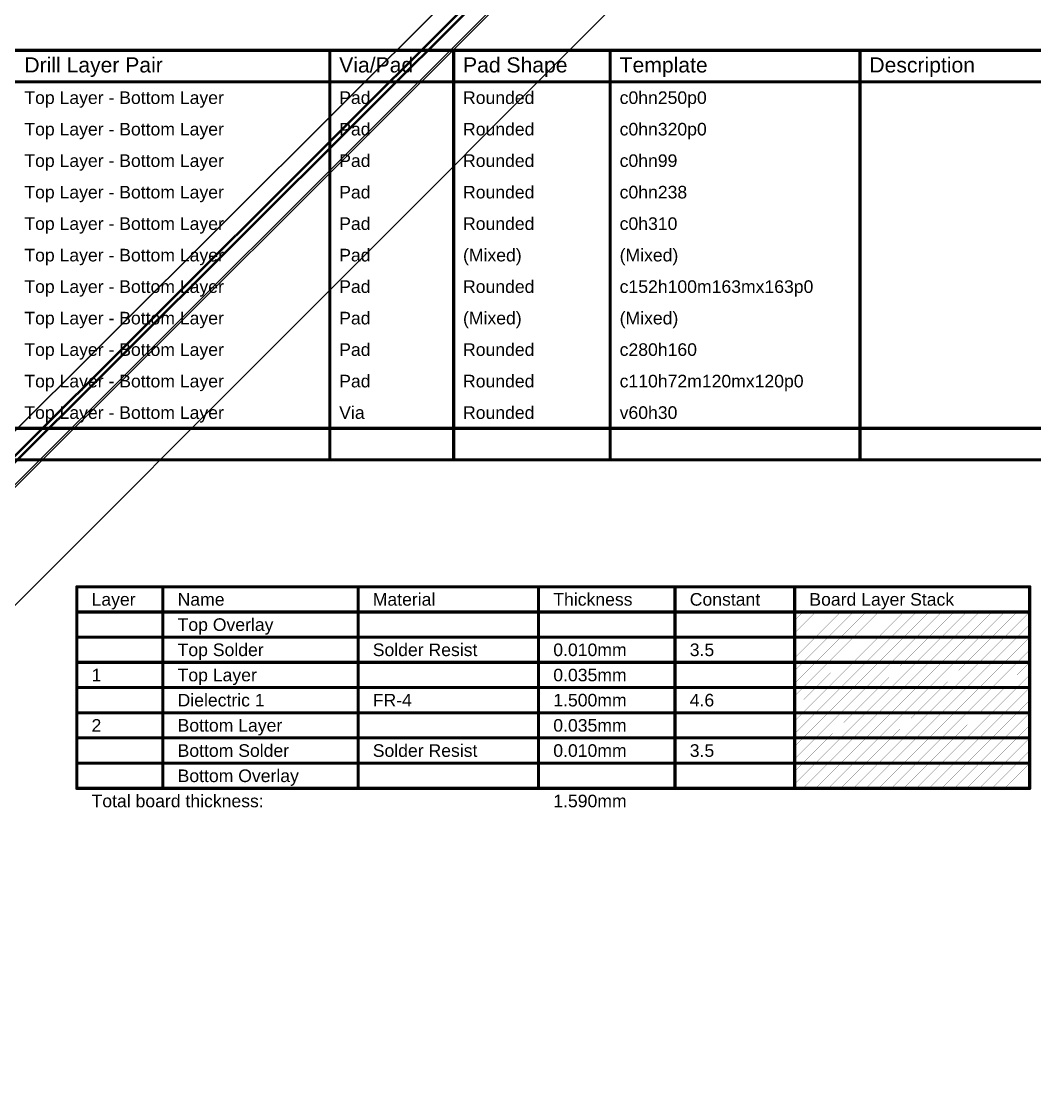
# Model space of a CAD drawing. Header units: inches. Extents: x -5 to 5258, y -4 to 5281.
# Drawn here: x 86 to 208.6, y 43.9 to 174.1 of the extents above; entities that cross this region are included whole.
import ezdxf

# ---------------------------------------------------------------- set-up
doc = ezdxf.new("R2010")
doc.units = ezdxf.units.IN
for name, color, linetype in [('Drill Drawing', 1, 'Continuous'), ('Fabrication', 76, 'Continuous'), ('Top Solder', 216, 'Continuous')]:
    doc.layers.add(name, color=color, linetype=linetype)
doc.styles.add('Arial', font='', dxfattribs={"height": 0.2})
doc.styles.get('Arial').set_extended_font_data('Arial')

# ---------------------------------------------------------------- blocks, each defined once
blk = doc.blocks.new('28_UFQFPN__4_4__9')
at = {"layer": 'Top Solder'}
for p in [(-1.74, 1.71), (-1.59, -1.29), (-1.29, 2.21), (-1.29, -1.59), (1.56, -1.59), (1.71, 2.21), (2.21, 1.71), (2.21, -1.29)]:
    blk.add_line(p, (5248.37, 5235.42), dxfattribs=at)
blk = doc.blocks.new('P____DI_3333_8_91')
at = {"layer": 'Top Solder'}
blk.add_line((0.1, 1.24), (-5201.52, 5197.9), dxfattribs=at)

msp = doc.modelspace()

# ---------------------------------------------------------------- linework, layer by layer
at = {"layer": 'Drill Drawing', "const_width": 0.381}
for points in [[(-4.69, 170.56), (278.04, 170.56)], [(123.32, 121.03), (123.32, 170.56)], [(138.3, 121.03), (138.3, 170.56)], [(157.24, 121.03), (157.24, 170.56)], [(187.46, 121.03), (187.46, 170.56)], [(-4.69, 166.75), (278.04, 166.75)], [(-4.69, 124.84), (278.04, 124.84)], [(-4.69, 121.03), (278.04, 121.03)]]:
    msp.add_lwpolyline(points, dxfattribs=at)
at = {"layer": 'Drill Drawing', "const_width": 0.191}
for points in [[(123.22, 170.56, 1), (123.41, 170.56, 1)], [(138.2, 170.56, 1), (138.39, 170.56, 1)], [(157.15, 170.56, 1), (157.34, 170.56, 1)], [(187.36, 170.56, 1), (187.55, 170.56, 1)], [(123.22, 121.03, 1), (123.41, 121.03, 1)], [(138.2, 121.03, 1), (138.39, 121.03, 1)], [(157.15, 121.03, 1), (157.34, 121.03, 1)], [(187.36, 121.03, 1), (187.55, 121.03, 1)]]:
    msp.add_lwpolyline(points, format="xyb", close=True, dxfattribs=at)
at = {"layer": 'Fabrication'}
for points, const_width in [([(92.72, 81.28), (92.72, 105.66)], 0.381), ([(92.72, 105.66), (208, 105.66)], 0.381), ([(103.13, 81.28), (103.13, 105.66)], 0.381), ([(126.75, 81.28), (126.75, 105.66)], 0.381), ([(148.58, 81.28), (148.58, 105.66)], 0.381), ([(165.09, 81.28), (165.09, 105.66)], 0.381), ([(179.56, 81.28), (179.56, 105.66)], 0.381), ([(208, 81.28), (208, 105.66)], 0.381), ([(92.72, 102.62), (208, 102.62)], 0.381), ([(179.56, 101.61), (180.57, 102.62)], 0.0254), ([(179.56, 100.08), (182.1, 102.62)], 0.0254), ([(180.57, 99.57), (183.62, 102.62)], 0.0254), ([(182.1, 99.57), (185.14, 102.62)], 0.0254), ([(183.62, 99.57), (186.67, 102.62)], 0.0254), ([(185.14, 99.57), (188.19, 102.62)], 0.0254), ([(186.67, 99.57), (189.72, 102.62)], 0.0254), ([(188.19, 99.57), (191.24, 102.62)], 0.0254), ([(189.72, 99.57), (192.76, 102.62)], 0.0254), ([(191.24, 99.57), (194.29, 102.62)], 0.0254), ([(192.76, 99.57), (195.81, 102.62)], 0.0254), ([(194.29, 99.57), (197.34, 102.62)], 0.0254), ([(195.81, 99.57), (198.86, 102.62)], 0.0254), ([(197.34, 99.57), (200.38, 102.62)], 0.0254), ([(198.86, 99.57), (201.91, 102.62)], 0.0254), ([(200.38, 99.57), (203.43, 102.62)], 0.0254), ([(201.91, 99.57), (204.96, 102.62)], 0.0254), ([(203.43, 99.57), (206.48, 102.62)], 0.0254), ([(204.96, 99.57), (208, 102.62)], 0.0254), ([(206.48, 99.57), (208, 101.09)], 0.0254), ([(92.72, 99.57), (103.13, 99.57)], 0.381), ([(103.13, 99.57), (126.75, 99.57)], 0.381), ([(126.75, 99.57), (148.58, 99.57)], 0.381), ([(148.58, 99.57), (165.09, 99.57)], 0.381), ([(165.09, 99.57), (179.56, 99.57)], 0.381), ([(179.56, 99.57), (208, 99.57)], 0.381), ([(179.56, 98.56), (180.57, 99.57)], 0.0254), ([(179.56, 97.04), (182.1, 99.57)], 0.0254), ([(180.57, 96.52), (183.62, 99.57)], 0.0254), ([(182.1, 96.52), (185.14, 99.57)], 0.0254), ([(183.62, 96.52), (186.67, 99.57)], 0.0254), ([(185.14, 96.52), (188.19, 99.57)], 0.0254), ([(186.67, 96.52), (189.72, 99.57)], 0.0254), ([(188.19, 96.52), (191.24, 99.57)], 0.0254), ([(189.72, 96.52), (192.76, 99.57)], 0.0254), ([(191.24, 96.52), (194.29, 99.57)], 0.0254), ([(192.76, 96.52), (195.81, 99.57)], 0.0254), ([(194.29, 96.52), (197.34, 99.57)], 0.0254), ([(195.81, 96.52), (198.86, 99.57)], 0.0254), ([(197.34, 96.52), (200.38, 99.57)], 0.0254), ([(198.86, 96.52), (201.91, 99.57)], 0.0254), ([(200.38, 96.52), (203.43, 99.57)], 0.0254), ([(201.91, 96.52), (204.96, 99.57)], 0.0254), ([(203.43, 96.52), (206.48, 99.57)], 0.0254), ([(204.96, 96.52), (208, 99.57)], 0.0254), ([(206.48, 96.52), (208, 98.04)], 0.0254), ([(92.72, 96.52), (103.13, 96.52)], 0.381), ([(103.13, 96.52), (126.75, 96.52)], 0.381), ([(126.75, 96.52), (148.58, 96.52)], 0.381), ([(148.58, 96.52), (165.09, 96.52)], 0.381), ([(165.09, 96.52), (179.56, 96.52)], 0.381), ([(179.56, 96.52), (208, 96.52)], 0.381), ([(179.56, 95.51), (180.57, 96.52)], 0.0254), ([(179.56, 93.99), (182.1, 96.52)], 0.0254), ([(180.57, 93.47), (183.62, 96.52)], 0.0254), ([(182.1, 93.47), (185.14, 96.52)], 0.0254), ([(183.62, 93.47), (186.67, 96.52)], 0.0254), ([(185.14, 93.47), (188.19, 96.52)], 0.0254), ([(186.67, 93.47), (189.72, 96.52)], 0.0254), ([(188.19, 93.47), (191.24, 96.52)], 0.0254), ([(189.72, 93.47), (192.76, 96.52)], 0.0254), ([(191.24, 93.47), (194.29, 96.52)], 0.0254), ([(192.76, 93.47), (195.81, 96.52)], 0.0254), ([(194.29, 93.47), (197.34, 96.52)], 0.0254), ([(195.81, 93.47), (198.86, 96.52)], 0.0254), ([(197.34, 93.47), (200.38, 96.52)], 0.0254), ([(198.86, 93.47), (201.91, 96.52)], 0.0254), ([(200.38, 93.47), (203.43, 96.52)], 0.0254), ([(201.91, 93.47), (204.96, 96.52)], 0.0254), ([(203.43, 93.47), (206.48, 96.52)], 0.0254), ([(204.96, 93.47), (208, 96.52)], 0.0254), ([(206.48, 93.47), (208, 95)], 0.0254), ([(92.72, 93.47), (103.13, 93.47)], 0.381), ([(103.13, 93.47), (126.75, 93.47)], 0.381), ([(126.75, 93.47), (148.58, 93.47)], 0.381), ([(148.58, 93.47), (165.09, 93.47)], 0.381), ([(165.09, 93.47), (179.56, 93.47)], 0.381), ([(179.56, 93.47), (208, 93.47)], 0.381), ([(179.56, 92.46), (180.57, 93.47)], 0.0254), ([(179.56, 90.94), (182.1, 93.47)], 0.0254), ([(180.57, 90.42), (183.62, 93.47)], 0.0254), ([(182.1, 90.42), (185.14, 93.47)], 0.0254), ([(183.62, 90.42), (186.67, 93.47)], 0.0254), ([(185.14, 90.42), (188.19, 93.47)], 0.0254), ([(186.67, 90.42), (189.72, 93.47)], 0.0254), ([(188.19, 90.42), (191.24, 93.47)], 0.0254), ([(189.72, 90.42), (192.76, 93.47)], 0.0254), ([(191.24, 90.42), (194.29, 93.47)], 0.0254), ([(192.76, 90.42), (195.81, 93.47)], 0.0254), ([(194.29, 90.42), (197.34, 93.47)], 0.0254), ([(195.81, 90.42), (198.86, 93.47)], 0.0254), ([(197.34, 90.42), (200.38, 93.47)], 0.0254), ([(198.86, 90.42), (201.91, 93.47)], 0.0254), ([(200.38, 90.42), (203.43, 93.47)], 0.0254), ([(201.91, 90.42), (204.96, 93.47)], 0.0254), ([(203.43, 90.42), (206.48, 93.47)], 0.0254), ([(204.96, 90.42), (208, 93.47)], 0.0254), ([(206.48, 90.42), (208, 91.95)], 0.0254), ([(92.72, 90.42), (103.13, 90.42)], 0.381), ([(103.13, 90.42), (126.75, 90.42)], 0.381), ([(126.75, 90.42), (148.58, 90.42)], 0.381), ([(148.58, 90.42), (165.09, 90.42)], 0.381), ([(165.09, 90.42), (179.56, 90.42)], 0.381), ([(179.56, 90.42), (208, 90.42)], 0.381), ([(179.56, 89.42), (180.57, 90.42)], 0.0254), ([(179.56, 87.89), (182.1, 90.42)], 0.0254), ([(180.57, 87.38), (183.62, 90.42)], 0.0254), ([(182.1, 87.38), (185.14, 90.42)], 0.0254), ([(183.62, 87.38), (186.67, 90.42)], 0.0254), ([(185.14, 87.38), (188.19, 90.42)], 0.0254), ([(186.67, 87.38), (189.72, 90.42)], 0.0254), ([(188.19, 87.38), (191.24, 90.42)], 0.0254), ([(189.72, 87.38), (192.76, 90.42)], 0.0254), ([(191.24, 87.38), (194.29, 90.42)], 0.0254), ([(192.76, 87.38), (195.81, 90.42)], 0.0254), ([(194.29, 87.38), (197.34, 90.42)], 0.0254), ([(195.81, 87.38), (198.86, 90.42)], 0.0254), ([(197.34, 87.38), (200.38, 90.42)], 0.0254), ([(198.86, 87.38), (201.91, 90.42)], 0.0254), ([(200.38, 87.38), (203.43, 90.42)], 0.0254), ([(201.91, 87.38), (204.96, 90.42)], 0.0254), ([(203.43, 87.38), (206.48, 90.42)], 0.0254), ([(204.96, 87.38), (208, 90.42)], 0.0254), ([(206.48, 87.38), (208, 88.9)], 0.0254), ([(92.72, 87.38), (103.13, 87.38)], 0.381), ([(103.13, 87.38), (126.75, 87.38)], 0.381), ([(126.75, 87.38), (148.58, 87.38)], 0.381), ([(148.58, 87.38), (165.09, 87.38)], 0.381), ([(165.09, 87.38), (179.56, 87.38)], 0.381), ([(179.56, 87.38), (208, 87.38)], 0.381), ([(179.56, 86.37), (180.57, 87.38)], 0.0254), ([(179.56, 84.84), (182.1, 87.38)], 0.0254), ([(180.57, 84.33), (183.62, 87.38)], 0.0254), ([(182.1, 84.33), (185.14, 87.38)], 0.0254), ([(183.62, 84.33), (186.67, 87.38)], 0.0254), ([(185.14, 84.33), (188.19, 87.38)], 0.0254), ([(186.67, 84.33), (189.72, 87.38)], 0.0254), ([(188.19, 84.33), (191.24, 87.38)], 0.0254), ([(189.72, 84.33), (192.76, 87.38)], 0.0254), ([(191.24, 84.33), (194.29, 87.38)], 0.0254), ([(192.76, 84.33), (195.81, 87.38)], 0.0254), ([(194.29, 84.33), (197.34, 87.38)], 0.0254), ([(195.81, 84.33), (198.86, 87.38)], 0.0254), ([(197.34, 84.33), (200.38, 87.38)], 0.0254), ([(198.86, 84.33), (201.91, 87.38)], 0.0254), ([(200.38, 84.33), (203.43, 87.38)], 0.0254), ([(201.91, 84.33), (204.96, 87.38)], 0.0254), ([(203.43, 84.33), (206.48, 87.38)], 0.0254), ([(204.96, 84.33), (208, 87.38)], 0.0254), ([(206.48, 84.33), (208, 85.85)], 0.0254), ([(92.72, 84.33), (103.13, 84.33)], 0.381), ([(103.13, 84.33), (126.75, 84.33)], 0.381), ([(126.75, 84.33), (148.58, 84.33)], 0.381), ([(148.58, 84.33), (165.09, 84.33)], 0.381), ([(165.09, 84.33), (179.56, 84.33)], 0.381), ([(179.56, 84.33), (208, 84.33)], 0.381), ([(179.56, 83.32), (180.57, 84.33)], 0.0254), ([(179.56, 81.8), (182.1, 84.33)], 0.0254), ([(180.57, 81.28), (183.62, 84.33)], 0.0254), ([(182.1, 81.28), (185.14, 84.33)], 0.0254), ([(183.62, 81.28), (186.67, 84.33)], 0.0254), ([(185.14, 81.28), (188.19, 84.33)], 0.0254), ([(186.67, 81.28), (189.72, 84.33)], 0.0254), ([(188.19, 81.28), (191.24, 84.33)], 0.0254), ([(189.72, 81.28), (192.76, 84.33)], 0.0254), ([(191.24, 81.28), (194.29, 84.33)], 0.0254), ([(192.76, 81.28), (195.81, 84.33)], 0.0254), ([(194.29, 81.28), (197.34, 84.33)], 0.0254), ([(195.81, 81.28), (198.86, 84.33)], 0.0254), ([(197.34, 81.28), (200.38, 84.33)], 0.0254), ([(198.86, 81.28), (201.91, 84.33)], 0.0254), ([(200.38, 81.28), (203.43, 84.33)], 0.0254), ([(201.91, 81.28), (204.96, 84.33)], 0.0254), ([(203.43, 81.28), (206.48, 84.33)], 0.0254), ([(204.96, 81.28), (208, 84.33)], 0.0254), ([(206.48, 81.28), (208, 82.8)], 0.0254), ([(92.72, 81.28), (103.13, 81.28)], 0.381), ([(103.13, 81.28), (126.75, 81.28)], 0.381), ([(126.75, 81.28), (148.58, 81.28)], 0.381), ([(148.58, 81.28), (165.09, 81.28)], 0.381), ([(165.09, 81.28), (179.56, 81.28)], 0.381), ([(179.56, 81.28), (208, 81.28)], 0.381)]:
    msp.add_lwpolyline(points, dxfattribs=dict(at, const_width=const_width))
for points, const_width in [([(92.62, 105.66, 1), (92.81, 105.66, 1)], 0.191), ([(92.62, 105.66, 1), (92.81, 105.66, 1)], 0.191), ([(103.04, 105.66, 1), (103.23, 105.66, 1)], 0.191), ([(126.65, 105.66, 1), (126.84, 105.66, 1)], 0.191), ([(148.49, 105.66, 1), (148.68, 105.66, 1)], 0.191), ([(164.99, 105.66, 1), (165.19, 105.66, 1)], 0.191), ([(179.47, 105.66, 1), (179.66, 105.66, 1)], 0.191), ([(207.91, 105.66, 1), (208.1, 105.66, 1)], 0.191), ([(207.91, 105.66, 1), (208.1, 105.66, 1)], 0.191), ([(92.62, 102.62, 1), (92.81, 102.62, 1)], 0.191), ([(179.56, 101.61, 1), (179.57, 101.61, 1)], 0.0127), ([(180.57, 102.62, 1), (180.58, 102.62, 1)], 0.0127), ([(182.09, 102.62, 1), (182.1, 102.62, 1)], 0.0127), ([(183.61, 102.62, 1), (183.63, 102.62, 1)], 0.0127), ([(185.14, 102.62, 1), (185.15, 102.62, 1)], 0.0127), ([(186.66, 102.62, 1), (186.67, 102.62, 1)], 0.0127), ([(188.19, 102.62, 1), (188.2, 102.62, 1)], 0.0127), ([(189.71, 102.62, 1), (189.72, 102.62, 1)], 0.0127), ([(191.23, 102.62, 1), (191.25, 102.62, 1)], 0.0127), ([(192.76, 102.62, 1), (192.77, 102.62, 1)], 0.0127), ([(194.28, 102.62, 1), (194.29, 102.62, 1)], 0.0127), ([(195.81, 102.62, 1), (195.82, 102.62, 1)], 0.0127), ([(197.33, 102.62, 1), (197.34, 102.62, 1)], 0.0127), ([(198.85, 102.62, 1), (198.87, 102.62, 1)], 0.0127), ([(200.38, 102.62, 1), (200.39, 102.62, 1)], 0.0127), ([(201.9, 102.62, 1), (201.91, 102.62, 1)], 0.0127), ([(203.43, 102.62, 1), (203.44, 102.62, 1)], 0.0127), ([(204.95, 102.62, 1), (204.96, 102.62, 1)], 0.0127), ([(206.47, 102.62, 1), (206.49, 102.62, 1)], 0.0127), ([(207.91, 102.62, 1), (208.1, 102.62, 1)], 0.191), ([(208, 102.62, 1), (208.01, 102.62, 1)], 0.0127), ([(208, 101.09, 1), (208.01, 101.09, 1)], 0.0127), ([(92.62, 99.57, 1), (92.81, 99.57, 1)], 0.191), ([(103.04, 99.57, 1), (103.23, 99.57, 1)], 0.191), ([(103.04, 99.57, 1), (103.23, 99.57, 1)], 0.191), ([(126.65, 99.57, 1), (126.84, 99.57, 1)], 0.191), ([(126.65, 99.57, 1), (126.84, 99.57, 1)], 0.191), ([(148.49, 99.57, 1), (148.68, 99.57, 1)], 0.191), ([(148.49, 99.57, 1), (148.68, 99.57, 1)], 0.191), ([(164.99, 99.57, 1), (165.19, 99.57, 1)], 0.191), ([(164.99, 99.57, 1), (165.19, 99.57, 1)], 0.191), ([(179.47, 99.57, 1), (179.66, 99.57, 1)], 0.191), ([(179.47, 99.57, 1), (179.66, 99.57, 1)], 0.191), ([(179.56, 100.08, 1), (179.57, 100.08, 1)], 0.0127), ([(180.57, 99.57, 1), (180.58, 99.57, 1)], 0.0127), ([(180.57, 99.57, 1), (180.58, 99.57, 1)], 0.0127), ([(182.09, 99.57, 1), (182.1, 99.57, 1)], 0.0127), ([(182.09, 99.57, 1), (182.1, 99.57, 1)], 0.0127), ([(183.61, 99.57, 1), (183.63, 99.57, 1)], 0.0127), ([(183.61, 99.57, 1), (183.63, 99.57, 1)], 0.0127), ([(185.14, 99.57, 1), (185.15, 99.57, 1)], 0.0127), ([(185.14, 99.57, 1), (185.15, 99.57, 1)], 0.0127), ([(186.66, 99.57, 1), (186.67, 99.57, 1)], 0.0127), ([(186.66, 99.57, 1), (186.67, 99.57, 1)], 0.0127), ([(188.19, 99.57, 1), (188.2, 99.57, 1)], 0.0127), ([(188.19, 99.57, 1), (188.2, 99.57, 1)], 0.0127), ([(189.71, 99.57, 1), (189.72, 99.57, 1)], 0.0127), ([(189.71, 99.57, 1), (189.72, 99.57, 1)], 0.0127), ([(191.23, 99.57, 1), (191.25, 99.57, 1)], 0.0127), ([(191.23, 99.57, 1), (191.25, 99.57, 1)], 0.0127), ([(192.76, 99.57, 1), (192.77, 99.57, 1)], 0.0127), ([(192.76, 99.57, 1), (192.77, 99.57, 1)], 0.0127), ([(194.28, 99.57, 1), (194.29, 99.57, 1)], 0.0127), ([(194.28, 99.57, 1), (194.29, 99.57, 1)], 0.0127), ([(195.81, 99.57, 1), (195.82, 99.57, 1)], 0.0127), ([(195.81, 99.57, 1), (195.82, 99.57, 1)], 0.0127), ([(197.33, 99.57, 1), (197.34, 99.57, 1)], 0.0127), ([(197.33, 99.57, 1), (197.34, 99.57, 1)], 0.0127), ([(198.85, 99.57, 1), (198.87, 99.57, 1)], 0.0127), ([(198.85, 99.57, 1), (198.87, 99.57, 1)], 0.0127), ([(200.38, 99.57, 1), (200.39, 99.57, 1)], 0.0127), ([(200.38, 99.57, 1), (200.39, 99.57, 1)], 0.0127), ([(201.9, 99.57, 1), (201.91, 99.57, 1)], 0.0127), ([(201.9, 99.57, 1), (201.91, 99.57, 1)], 0.0127), ([(203.43, 99.57, 1), (203.44, 99.57, 1)], 0.0127), ([(203.43, 99.57, 1), (203.44, 99.57, 1)], 0.0127), ([(204.95, 99.57, 1), (204.96, 99.57, 1)], 0.0127), ([(204.95, 99.57, 1), (204.96, 99.57, 1)], 0.0127), ([(206.47, 99.57, 1), (206.49, 99.57, 1)], 0.0127), ([(206.47, 99.57, 1), (206.49, 99.57, 1)], 0.0127), ([(207.91, 99.57, 1), (208.1, 99.57, 1)], 0.191), ([(208, 99.57, 1), (208.01, 99.57, 1)], 0.0127), ([(179.56, 98.56, 1), (179.57, 98.56, 1)], 0.0127), ([(208, 98.04, 1), (208.01, 98.04, 1)], 0.0127), ([(92.62, 96.52, 1), (92.81, 96.52, 1)], 0.191), ([(103.04, 96.52, 1), (103.23, 96.52, 1)], 0.191), ([(103.04, 96.52, 1), (103.23, 96.52, 1)], 0.191), ([(126.65, 96.52, 1), (126.84, 96.52, 1)], 0.191), ([(126.65, 96.52, 1), (126.84, 96.52, 1)], 0.191), ([(148.49, 96.52, 1), (148.68, 96.52, 1)], 0.191), ([(148.49, 96.52, 1), (148.68, 96.52, 1)], 0.191), ([(164.99, 96.52, 1), (165.19, 96.52, 1)], 0.191), ([(164.99, 96.52, 1), (165.19, 96.52, 1)], 0.191), ([(179.47, 96.52, 1), (179.66, 96.52, 1)], 0.191), ([(179.47, 96.52, 1), (179.66, 96.52, 1)], 0.191), ([(179.56, 97.04, 1), (179.57, 97.04, 1)], 0.0127), ([(180.57, 96.52, 1), (180.58, 96.52, 1)], 0.0127), ([(180.57, 96.52, 1), (180.58, 96.52, 1)], 0.0127), ([(182.09, 96.52, 1), (182.1, 96.52, 1)], 0.0127), ([(182.09, 96.52, 1), (182.1, 96.52, 1)], 0.0127), ([(183.61, 96.52, 1), (183.63, 96.52, 1)], 0.0127), ([(183.61, 96.52, 1), (183.63, 96.52, 1)], 0.0127), ([(185.14, 96.52, 1), (185.15, 96.52, 1)], 0.0127), ([(185.14, 96.52, 1), (185.15, 96.52, 1)], 0.0127), ([(186.66, 96.52, 1), (186.67, 96.52, 1)], 0.0127), ([(186.66, 96.52, 1), (186.67, 96.52, 1)], 0.0127), ([(188.19, 96.52, 1), (188.2, 96.52, 1)], 0.0127), ([(188.19, 96.52, 1), (188.2, 96.52, 1)], 0.0127), ([(189.71, 96.52, 1), (189.72, 96.52, 1)], 0.0127), ([(189.71, 96.52, 1), (189.72, 96.52, 1)], 0.0127), ([(191.23, 96.52, 1), (191.25, 96.52, 1)], 0.0127), ([(191.23, 96.52, 1), (191.25, 96.52, 1)], 0.0127), ([(192.76, 96.52, 1), (192.77, 96.52, 1)], 0.0127), ([(192.76, 96.52, 1), (192.77, 96.52, 1)], 0.0127), ([(194.28, 96.52, 1), (194.29, 96.52, 1)], 0.0127), ([(194.28, 96.52, 1), (194.29, 96.52, 1)], 0.0127), ([(195.81, 96.52, 1), (195.82, 96.52, 1)], 0.0127), ([(195.81, 96.52, 1), (195.82, 96.52, 1)], 0.0127), ([(197.33, 96.52, 1), (197.34, 96.52, 1)], 0.0127), ([(197.33, 96.52, 1), (197.34, 96.52, 1)], 0.0127), ([(198.85, 96.52, 1), (198.87, 96.52, 1)], 0.0127), ([(198.85, 96.52, 1), (198.87, 96.52, 1)], 0.0127), ([(200.38, 96.52, 1), (200.39, 96.52, 1)], 0.0127), ([(200.38, 96.52, 1), (200.39, 96.52, 1)], 0.0127), ([(201.9, 96.52, 1), (201.91, 96.52, 1)], 0.0127), ([(201.9, 96.52, 1), (201.91, 96.52, 1)], 0.0127), ([(203.43, 96.52, 1), (203.44, 96.52, 1)], 0.0127), ([(203.43, 96.52, 1), (203.44, 96.52, 1)], 0.0127), ([(204.95, 96.52, 1), (204.96, 96.52, 1)], 0.0127), ([(204.95, 96.52, 1), (204.96, 96.52, 1)], 0.0127), ([(206.47, 96.52, 1), (206.49, 96.52, 1)], 0.0127), ([(206.47, 96.52, 1), (206.49, 96.52, 1)], 0.0127), ([(207.91, 96.52, 1), (208.1, 96.52, 1)], 0.191), ([(208, 96.52, 1), (208.01, 96.52, 1)], 0.0127), ([(179.56, 95.51, 1), (179.57, 95.51, 1)], 0.0127), ([(179.56, 93.99, 1), (179.57, 93.99, 1)], 0.0127), ([(208, 95, 1), (208.01, 95, 1)], 0.0127), ([(92.62, 93.47, 1), (92.81, 93.47, 1)], 0.191), ([(103.04, 93.47, 1), (103.23, 93.47, 1)], 0.191), ([(103.04, 93.47, 1), (103.23, 93.47, 1)], 0.191), ([(126.65, 93.47, 1), (126.84, 93.47, 1)], 0.191), ([(126.65, 93.47, 1), (126.84, 93.47, 1)], 0.191), ([(148.49, 93.47, 1), (148.68, 93.47, 1)], 0.191), ([(148.49, 93.47, 1), (148.68, 93.47, 1)], 0.191), ([(164.99, 93.47, 1), (165.19, 93.47, 1)], 0.191), ([(164.99, 93.47, 1), (165.19, 93.47, 1)], 0.191), ([(179.47, 93.47, 1), (179.66, 93.47, 1)], 0.191), ([(179.47, 93.47, 1), (179.66, 93.47, 1)], 0.191), ([(179.56, 92.46, 1), (179.57, 92.46, 1)], 0.0127), ([(180.57, 93.47, 1), (180.58, 93.47, 1)], 0.0127), ([(180.57, 93.47, 1), (180.58, 93.47, 1)], 0.0127), ([(182.09, 93.47, 1), (182.1, 93.47, 1)], 0.0127), ([(182.09, 93.47, 1), (182.1, 93.47, 1)], 0.0127), ([(183.61, 93.47, 1), (183.63, 93.47, 1)], 0.0127), ([(183.61, 93.47, 1), (183.63, 93.47, 1)], 0.0127), ([(185.14, 93.47, 1), (185.15, 93.47, 1)], 0.0127), ([(185.14, 93.47, 1), (185.15, 93.47, 1)], 0.0127), ([(186.66, 93.47, 1), (186.67, 93.47, 1)], 0.0127), ([(186.66, 93.47, 1), (186.67, 93.47, 1)], 0.0127), ([(188.19, 93.47, 1), (188.2, 93.47, 1)], 0.0127), ([(188.19, 93.47, 1), (188.2, 93.47, 1)], 0.0127), ([(189.71, 93.47, 1), (189.72, 93.47, 1)], 0.0127), ([(189.71, 93.47, 1), (189.72, 93.47, 1)], 0.0127), ([(191.23, 93.47, 1), (191.25, 93.47, 1)], 0.0127), ([(191.23, 93.47, 1), (191.25, 93.47, 1)], 0.0127), ([(192.76, 93.47, 1), (192.77, 93.47, 1)], 0.0127), ([(192.76, 93.47, 1), (192.77, 93.47, 1)], 0.0127), ([(194.28, 93.47, 1), (194.29, 93.47, 1)], 0.0127), ([(194.28, 93.47, 1), (194.29, 93.47, 1)], 0.0127), ([(195.81, 93.47, 1), (195.82, 93.47, 1)], 0.0127), ([(195.81, 93.47, 1), (195.82, 93.47, 1)], 0.0127), ([(197.33, 93.47, 1), (197.34, 93.47, 1)], 0.0127), ([(197.33, 93.47, 1), (197.34, 93.47, 1)], 0.0127), ([(198.85, 93.47, 1), (198.87, 93.47, 1)], 0.0127), ([(198.85, 93.47, 1), (198.87, 93.47, 1)], 0.0127), ([(200.38, 93.47, 1), (200.39, 93.47, 1)], 0.0127), ([(200.38, 93.47, 1), (200.39, 93.47, 1)], 0.0127), ([(201.9, 93.47, 1), (201.91, 93.47, 1)], 0.0127), ([(201.9, 93.47, 1), (201.91, 93.47, 1)], 0.0127), ([(203.43, 93.47, 1), (203.44, 93.47, 1)], 0.0127), ([(203.43, 93.47, 1), (203.44, 93.47, 1)], 0.0127), ([(204.95, 93.47, 1), (204.96, 93.47, 1)], 0.0127), ([(204.95, 93.47, 1), (204.96, 93.47, 1)], 0.0127), ([(206.47, 93.47, 1), (206.49, 93.47, 1)], 0.0127), ([(206.47, 93.47, 1), (206.49, 93.47, 1)], 0.0127), ([(207.91, 93.47, 1), (208.1, 93.47, 1)], 0.191), ([(208, 93.47, 1), (208.01, 93.47, 1)], 0.0127), ([(208, 91.95, 1), (208.01, 91.95, 1)], 0.0127), ([(92.62, 90.42, 1), (92.81, 90.42, 1)], 0.191), ([(103.04, 90.42, 1), (103.23, 90.42, 1)], 0.191), ([(103.04, 90.42, 1), (103.23, 90.42, 1)], 0.191), ([(126.65, 90.42, 1), (126.84, 90.42, 1)], 0.191), ([(126.65, 90.42, 1), (126.84, 90.42, 1)], 0.191), ([(148.49, 90.42, 1), (148.68, 90.42, 1)], 0.191), ([(148.49, 90.42, 1), (148.68, 90.42, 1)], 0.191), ([(164.99, 90.42, 1), (165.19, 90.42, 1)], 0.191), ([(164.99, 90.42, 1), (165.19, 90.42, 1)], 0.191), ([(179.47, 90.42, 1), (179.66, 90.42, 1)], 0.191), ([(179.47, 90.42, 1), (179.66, 90.42, 1)], 0.191), ([(179.56, 90.94, 1), (179.57, 90.94, 1)], 0.0127), ([(180.57, 90.42, 1), (180.58, 90.42, 1)], 0.0127), ([(180.57, 90.42, 1), (180.58, 90.42, 1)], 0.0127), ([(182.09, 90.42, 1), (182.1, 90.42, 1)], 0.0127), ([(182.09, 90.42, 1), (182.1, 90.42, 1)], 0.0127), ([(183.61, 90.42, 1), (183.63, 90.42, 1)], 0.0127), ([(183.61, 90.42, 1), (183.63, 90.42, 1)], 0.0127), ([(185.14, 90.42, 1), (185.15, 90.42, 1)], 0.0127), ([(185.14, 90.42, 1), (185.15, 90.42, 1)], 0.0127), ([(186.66, 90.42, 1), (186.67, 90.42, 1)], 0.0127), ([(186.66, 90.42, 1), (186.67, 90.42, 1)], 0.0127), ([(188.19, 90.42, 1), (188.2, 90.42, 1)], 0.0127), ([(188.19, 90.42, 1), (188.2, 90.42, 1)], 0.0127), ([(189.71, 90.42, 1), (189.72, 90.42, 1)], 0.0127), ([(189.71, 90.42, 1), (189.72, 90.42, 1)], 0.0127), ([(191.23, 90.42, 1), (191.25, 90.42, 1)], 0.0127), ([(191.23, 90.42, 1), (191.25, 90.42, 1)], 0.0127), ([(192.76, 90.42, 1), (192.77, 90.42, 1)], 0.0127), ([(192.76, 90.42, 1), (192.77, 90.42, 1)], 0.0127), ([(194.28, 90.42, 1), (194.29, 90.42, 1)], 0.0127), ([(194.28, 90.42, 1), (194.29, 90.42, 1)], 0.0127), ([(195.81, 90.42, 1), (195.82, 90.42, 1)], 0.0127), ([(195.81, 90.42, 1), (195.82, 90.42, 1)], 0.0127), ([(197.33, 90.42, 1), (197.34, 90.42, 1)], 0.0127), ([(197.33, 90.42, 1), (197.34, 90.42, 1)], 0.0127), ([(198.85, 90.42, 1), (198.87, 90.42, 1)], 0.0127), ([(198.85, 90.42, 1), (198.87, 90.42, 1)], 0.0127), ([(200.38, 90.42, 1), (200.39, 90.42, 1)], 0.0127), ([(200.38, 90.42, 1), (200.39, 90.42, 1)], 0.0127), ([(201.9, 90.42, 1), (201.91, 90.42, 1)], 0.0127), ([(201.9, 90.42, 1), (201.91, 90.42, 1)], 0.0127), ([(203.43, 90.42, 1), (203.44, 90.42, 1)], 0.0127), ([(203.43, 90.42, 1), (203.44, 90.42, 1)], 0.0127), ([(204.95, 90.42, 1), (204.96, 90.42, 1)], 0.0127), ([(204.95, 90.42, 1), (204.96, 90.42, 1)], 0.0127), ([(206.47, 90.42, 1), (206.49, 90.42, 1)], 0.0127), ([(206.47, 90.42, 1), (206.49, 90.42, 1)], 0.0127), ([(207.91, 90.42, 1), (208.1, 90.42, 1)], 0.191), ([(208, 90.42, 1), (208.01, 90.42, 1)], 0.0127), ([(179.56, 89.42, 1), (179.57, 89.42, 1)], 0.0127), ([(208, 88.9, 1), (208.01, 88.9, 1)], 0.0127), ([(92.62, 87.38, 1), (92.81, 87.38, 1)], 0.191), ([(103.04, 87.38, 1), (103.23, 87.38, 1)], 0.191), ([(103.04, 87.38, 1), (103.23, 87.38, 1)], 0.191), ([(126.65, 87.38, 1), (126.84, 87.38, 1)], 0.191), ([(126.65, 87.38, 1), (126.84, 87.38, 1)], 0.191), ([(148.49, 87.38, 1), (148.68, 87.38, 1)], 0.191), ([(148.49, 87.38, 1), (148.68, 87.38, 1)], 0.191), ([(164.99, 87.38, 1), (165.19, 87.38, 1)], 0.191), ([(164.99, 87.38, 1), (165.19, 87.38, 1)], 0.191), ([(179.47, 87.38, 1), (179.66, 87.38, 1)], 0.191), ([(179.47, 87.38, 1), (179.66, 87.38, 1)], 0.191), ([(179.56, 87.89, 1), (179.57, 87.89, 1)], 0.0127), ([(180.57, 87.38, 1), (180.58, 87.38, 1)], 0.0127), ([(180.57, 87.38, 1), (180.58, 87.38, 1)], 0.0127), ([(182.09, 87.38, 1), (182.1, 87.38, 1)], 0.0127), ([(182.09, 87.38, 1), (182.1, 87.38, 1)], 0.0127), ([(183.61, 87.38, 1), (183.63, 87.38, 1)], 0.0127), ([(183.61, 87.38, 1), (183.63, 87.38, 1)], 0.0127), ([(185.14, 87.38, 1), (185.15, 87.38, 1)], 0.0127), ([(185.14, 87.38, 1), (185.15, 87.38, 1)], 0.0127), ([(186.66, 87.38, 1), (186.67, 87.38, 1)], 0.0127), ([(186.66, 87.38, 1), (186.67, 87.38, 1)], 0.0127), ([(188.19, 87.38, 1), (188.2, 87.38, 1)], 0.0127), ([(188.19, 87.38, 1), (188.2, 87.38, 1)], 0.0127), ([(189.71, 87.38, 1), (189.72, 87.38, 1)], 0.0127), ([(189.71, 87.38, 1), (189.72, 87.38, 1)], 0.0127), ([(191.23, 87.38, 1), (191.25, 87.38, 1)], 0.0127), ([(191.23, 87.38, 1), (191.25, 87.38, 1)], 0.0127), ([(192.76, 87.38, 1), (192.77, 87.38, 1)], 0.0127), ([(192.76, 87.38, 1), (192.77, 87.38, 1)], 0.0127), ([(194.28, 87.38, 1), (194.29, 87.38, 1)], 0.0127), ([(194.28, 87.38, 1), (194.29, 87.38, 1)], 0.0127), ([(195.81, 87.38, 1), (195.82, 87.38, 1)], 0.0127), ([(195.81, 87.38, 1), (195.82, 87.38, 1)], 0.0127), ([(197.33, 87.38, 1), (197.34, 87.38, 1)], 0.0127), ([(197.33, 87.38, 1), (197.34, 87.38, 1)], 0.0127), ([(198.85, 87.38, 1), (198.87, 87.38, 1)], 0.0127), ([(198.85, 87.38, 1), (198.87, 87.38, 1)], 0.0127), ([(200.38, 87.38, 1), (200.39, 87.38, 1)], 0.0127), ([(200.38, 87.38, 1), (200.39, 87.38, 1)], 0.0127), ([(201.9, 87.38, 1), (201.91, 87.38, 1)], 0.0127), ([(201.9, 87.38, 1), (201.91, 87.38, 1)], 0.0127), ([(203.43, 87.38, 1), (203.44, 87.38, 1)], 0.0127), ([(203.43, 87.38, 1), (203.44, 87.38, 1)], 0.0127), ([(204.95, 87.38, 1), (204.96, 87.38, 1)], 0.0127), ([(204.95, 87.38, 1), (204.96, 87.38, 1)], 0.0127), ([(206.47, 87.38, 1), (206.49, 87.38, 1)], 0.0127), ([(206.47, 87.38, 1), (206.49, 87.38, 1)], 0.0127), ([(207.91, 87.38, 1), (208.1, 87.38, 1)], 0.191), ([(208, 87.38, 1), (208.01, 87.38, 1)], 0.0127), ([(179.56, 86.37, 1), (179.57, 86.37, 1)], 0.0127), ([(179.56, 84.84, 1), (179.57, 84.84, 1)], 0.0127), ([(208, 85.85, 1), (208.01, 85.85, 1)], 0.0127), ([(92.62, 84.33, 1), (92.81, 84.33, 1)], 0.191), ([(103.04, 84.33, 1), (103.23, 84.33, 1)], 0.191), ([(103.04, 84.33, 1), (103.23, 84.33, 1)], 0.191), ([(126.65, 84.33, 1), (126.84, 84.33, 1)], 0.191), ([(126.65, 84.33, 1), (126.84, 84.33, 1)], 0.191), ([(148.49, 84.33, 1), (148.68, 84.33, 1)], 0.191), ([(148.49, 84.33, 1), (148.68, 84.33, 1)], 0.191), ([(164.99, 84.33, 1), (165.19, 84.33, 1)], 0.191), ([(164.99, 84.33, 1), (165.19, 84.33, 1)], 0.191), ([(179.47, 84.33, 1), (179.66, 84.33, 1)], 0.191), ([(179.47, 84.33, 1), (179.66, 84.33, 1)], 0.191), ([(179.56, 83.32, 1), (179.57, 83.32, 1)], 0.0127), ([(180.57, 84.33, 1), (180.58, 84.33, 1)], 0.0127), ([(180.57, 84.33, 1), (180.58, 84.33, 1)], 0.0127), ([(182.09, 84.33, 1), (182.1, 84.33, 1)], 0.0127), ([(182.09, 84.33, 1), (182.1, 84.33, 1)], 0.0127), ([(183.61, 84.33, 1), (183.63, 84.33, 1)], 0.0127), ([(183.61, 84.33, 1), (183.63, 84.33, 1)], 0.0127), ([(185.14, 84.33, 1), (185.15, 84.33, 1)], 0.0127), ([(185.14, 84.33, 1), (185.15, 84.33, 1)], 0.0127), ([(186.66, 84.33, 1), (186.67, 84.33, 1)], 0.0127), ([(186.66, 84.33, 1), (186.67, 84.33, 1)], 0.0127), ([(188.19, 84.33, 1), (188.2, 84.33, 1)], 0.0127), ([(188.19, 84.33, 1), (188.2, 84.33, 1)], 0.0127), ([(189.71, 84.33, 1), (189.72, 84.33, 1)], 0.0127), ([(189.71, 84.33, 1), (189.72, 84.33, 1)], 0.0127), ([(191.23, 84.33, 1), (191.25, 84.33, 1)], 0.0127), ([(191.23, 84.33, 1), (191.25, 84.33, 1)], 0.0127), ([(192.76, 84.33, 1), (192.77, 84.33, 1)], 0.0127), ([(192.76, 84.33, 1), (192.77, 84.33, 1)], 0.0127), ([(194.28, 84.33, 1), (194.29, 84.33, 1)], 0.0127), ([(194.28, 84.33, 1), (194.29, 84.33, 1)], 0.0127), ([(195.81, 84.33, 1), (195.82, 84.33, 1)], 0.0127), ([(195.81, 84.33, 1), (195.82, 84.33, 1)], 0.0127), ([(197.33, 84.33, 1), (197.34, 84.33, 1)], 0.0127), ([(197.33, 84.33, 1), (197.34, 84.33, 1)], 0.0127), ([(198.85, 84.33, 1), (198.87, 84.33, 1)], 0.0127), ([(198.85, 84.33, 1), (198.87, 84.33, 1)], 0.0127), ([(200.38, 84.33, 1), (200.39, 84.33, 1)], 0.0127), ([(200.38, 84.33, 1), (200.39, 84.33, 1)], 0.0127), ([(201.9, 84.33, 1), (201.91, 84.33, 1)], 0.0127), ([(201.9, 84.33, 1), (201.91, 84.33, 1)], 0.0127), ([(203.43, 84.33, 1), (203.44, 84.33, 1)], 0.0127), ([(203.43, 84.33, 1), (203.44, 84.33, 1)], 0.0127), ([(204.95, 84.33, 1), (204.96, 84.33, 1)], 0.0127), ([(204.95, 84.33, 1), (204.96, 84.33, 1)], 0.0127), ([(206.47, 84.33, 1), (206.49, 84.33, 1)], 0.0127), ([(206.47, 84.33, 1), (206.49, 84.33, 1)], 0.0127), ([(207.91, 84.33, 1), (208.1, 84.33, 1)], 0.191), ([(208, 84.33, 1), (208.01, 84.33, 1)], 0.0127), ([(208, 82.8, 1), (208.01, 82.8, 1)], 0.0127), ([(92.62, 81.28, 1), (92.81, 81.28, 1)], 0.191), ([(92.62, 81.28, 1), (92.81, 81.28, 1)], 0.191), ([(103.04, 81.28, 1), (103.23, 81.28, 1)], 0.191), ([(103.04, 81.28, 1), (103.23, 81.28, 1)], 0.191), ([(103.04, 81.28, 1), (103.23, 81.28, 1)], 0.191), ([(126.65, 81.28, 1), (126.84, 81.28, 1)], 0.191), ([(126.65, 81.28, 1), (126.84, 81.28, 1)], 0.191), ([(126.65, 81.28, 1), (126.84, 81.28, 1)], 0.191), ([(148.49, 81.28, 1), (148.68, 81.28, 1)], 0.191), ([(148.49, 81.28, 1), (148.68, 81.28, 1)], 0.191), ([(148.49, 81.28, 1), (148.68, 81.28, 1)], 0.191), ([(164.99, 81.28, 1), (165.19, 81.28, 1)], 0.191), ([(164.99, 81.28, 1), (165.19, 81.28, 1)], 0.191), ([(164.99, 81.28, 1), (165.19, 81.28, 1)], 0.191), ([(179.47, 81.28, 1), (179.66, 81.28, 1)], 0.191), ([(179.47, 81.28, 1), (179.66, 81.28, 1)], 0.191), ([(179.47, 81.28, 1), (179.66, 81.28, 1)], 0.191), ([(179.56, 81.8, 1), (179.57, 81.8, 1)], 0.0127), ([(180.57, 81.28, 1), (180.58, 81.28, 1)], 0.0127), ([(182.09, 81.28, 1), (182.1, 81.28, 1)], 0.0127), ([(183.61, 81.28, 1), (183.63, 81.28, 1)], 0.0127), ([(185.14, 81.28, 1), (185.15, 81.28, 1)], 0.0127), ([(186.66, 81.28, 1), (186.67, 81.28, 1)], 0.0127), ([(188.19, 81.28, 1), (188.2, 81.28, 1)], 0.0127), ([(189.71, 81.28, 1), (189.72, 81.28, 1)], 0.0127), ([(191.23, 81.28, 1), (191.25, 81.28, 1)], 0.0127), ([(192.76, 81.28, 1), (192.77, 81.28, 1)], 0.0127), ([(194.28, 81.28, 1), (194.29, 81.28, 1)], 0.0127), ([(195.81, 81.28, 1), (195.82, 81.28, 1)], 0.0127), ([(197.33, 81.28, 1), (197.34, 81.28, 1)], 0.0127), ([(198.85, 81.28, 1), (198.87, 81.28, 1)], 0.0127), ([(200.38, 81.28, 1), (200.39, 81.28, 1)], 0.0127), ([(201.9, 81.28, 1), (201.91, 81.28, 1)], 0.0127), ([(203.43, 81.28, 1), (203.44, 81.28, 1)], 0.0127), ([(204.95, 81.28, 1), (204.96, 81.28, 1)], 0.0127), ([(206.47, 81.28, 1), (206.49, 81.28, 1)], 0.0127), ([(207.91, 81.28, 1), (208.1, 81.28, 1)], 0.191), ([(207.91, 81.28, 1), (208.1, 81.28, 1)], 0.191)]:
    msp.add_lwpolyline(points, format="xyb", close=True, dxfattribs=dict(at, const_width=const_width))

# ---------------------------------------------------------------- block references
msp.add_blockref('28_UFQFPN__4_4__9', (9.38, 45.47))
at = {"rotation": 270}
msp.add_blockref('P____DI_3333_8_91', (59.85, 79.37), dxfattribs=at)

# ---------------------------------------------------------------- texts
at = {"layer": 'Drill Drawing', "style": 'Arial'}
for s, height, p in [('Drill Layer Pair', 1.8288, (86.37, 167.89)), ('Via/Pad', 1.829, (124.46, 167.89)), ('Pad Shape', 1.829, (139.44, 167.89)), ('Template', 1.829, (158.39, 167.89)), ('Description', 1.8288, (188.6, 167.89)), ('Top Layer - Bottom Layer', 1.524, (86.37, 164.08)), ('Pad', 1.524, (124.46, 164.08)), ('Rounded', 1.524, (139.44, 164.08)), ('c0hn250p0', 1.524, (158.39, 164.08)), ('Top Layer - Bottom Layer', 1.524, (86.37, 160.27)), ('Pad', 1.524, (124.46, 160.27)), ('Rounded', 1.524, (139.44, 160.27)), ('c0hn320p0', 1.524, (158.39, 160.27)), ('Top Layer - Bottom Layer', 1.524, (86.37, 156.46)), ('Pad', 1.524, (124.46, 156.46)), ('Rounded', 1.524, (139.44, 156.46)), ('c0hn99', 1.524, (158.39, 156.46)), ('Top Layer - Bottom Layer', 1.524, (86.37, 152.65)), ('Pad', 1.524, (124.46, 152.65)), ('Rounded', 1.524, (139.44, 152.65)), ('c0hn238', 1.524, (158.39, 152.65)), ('Top Layer - Bottom Layer', 1.524, (86.37, 148.84)), ('Pad', 1.524, (124.46, 148.84)), ('Rounded', 1.524, (139.44, 148.84)), ('c0h310', 1.524, (158.39, 148.84)), ('Top Layer - Bottom Layer', 1.524, (86.37, 145.03)), ('Pad', 1.524, (124.46, 145.03)), ('(Mixed)', 1.524, (139.44, 145.03)), ('(Mixed)', 1.524, (158.39, 145.03)), ('Top Layer - Bottom Layer', 1.524, (86.37, 141.22)), ('Pad', 1.524, (124.46, 141.22)), ('Rounded', 1.524, (139.44, 141.22)), ('c152h100m163mx163p0', 1.524, (158.39, 141.22)), ('Top Layer - Bottom Layer', 1.524, (86.37, 137.41)), ('Pad', 1.524, (124.46, 137.41)), ('(Mixed)', 1.524, (139.44, 137.41)), ('(Mixed)', 1.524, (158.39, 137.41)), ('Top Layer - Bottom Layer', 1.524, (86.37, 133.6)), ('Pad', 1.524, (124.46, 133.6)), ('Rounded', 1.524, (139.44, 133.6)), ('c280h160', 1.524, (158.39, 133.6)), ('Top Layer - Bottom Layer', 1.524, (86.37, 129.79)), ('Pad', 1.524, (124.46, 129.79)), ('Rounded', 1.524, (139.44, 129.79)), ('c110h72m120mx120p0', 1.524, (158.39, 129.79)), ('Via', 1.524, (124.46, 125.98)), ('Rounded', 1.524, (139.44, 125.98)), ('v60h30', 1.524, (158.39, 125.98)), ('Top Layer - Bottom Layer', 1.524, (86.37, 125.98))]:
    msp.add_text(s, height=height, dxfattribs=at).set_placement(p)
at = {"layer": 'Fabrication', "style": 'Arial'}
for s, height, p in [('Layer', 1.524, (94.5, 103.38)), ('Name', 1.524, (104.91, 103.38)), ('Material', 1.524, (128.52, 103.38)), ('Thickness', 1.524, (150.36, 103.38)), ('Constant', 1.524, (166.87, 103.38)), ('Board Layer Stack', 1.524, (181.34, 103.38)), ('Top Overlay', 1.524, (104.91, 100.33)), ('Top Solder', 1.524, (104.91, 97.28)), ('Solder Resist', 1.524, (128.52, 97.28)), ('0.010mm', 1.524, (150.36, 97.28)), ('3.5', 1.524, (166.87, 97.28)), ('1', 1.52, (94.5, 94.23)), ('Top Layer', 1.524, (104.91, 94.23)), ('0.035mm', 1.524, (150.36, 94.23)), ('Dielectric 1', 1.524, (104.91, 91.19)), ('FR-4', 1.524, (128.52, 91.19)), ('1.500mm', 1.524, (150.36, 91.19)), ('4.6', 1.524, (166.87, 91.19)), ('2', 1.52, (94.5, 88.14)), ('Bottom Layer', 1.524, (104.91, 88.14)), ('0.035mm', 1.524, (150.36, 88.14)), ('Bottom Solder', 1.524, (104.91, 85.09)), ('Solder Resist', 1.524, (128.52, 85.09)), ('0.010mm', 1.524, (150.36, 85.09)), ('3.5', 1.524, (166.87, 85.09)), ('Bottom Overlay', 1.524, (104.91, 82.04)), ('Total board thickness:', 1.524, (94.5, 78.99)), ('1.590mm', 1.524, (150.36, 78.99))]:
    msp.add_text(s, height=height, dxfattribs=at).set_placement(p)

doc.saveas('drawing.dxf')
